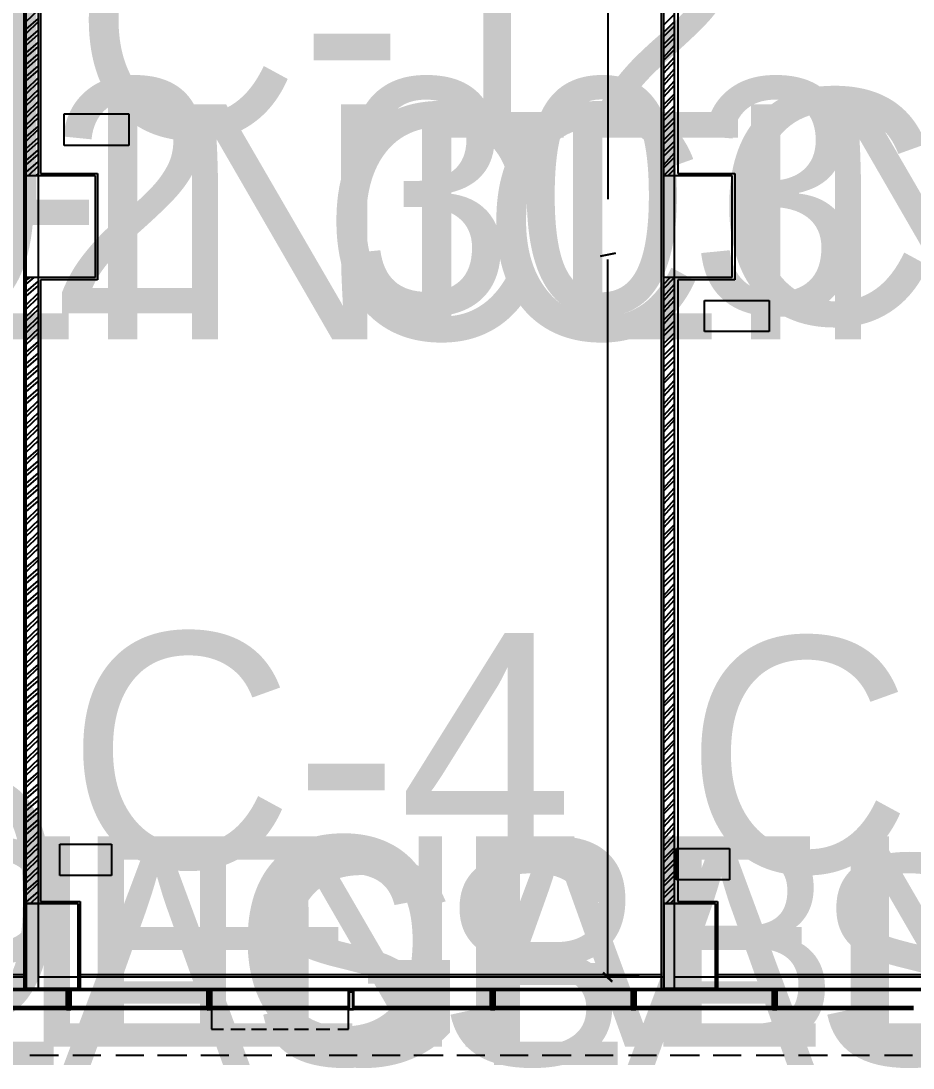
# Model space of a CAD drawing. Header units: feet. Extents: x -4 to 240, y -9 to 130.
# Drawn here: x 77.74 to 104.17, y 15.8 to 46.81 of the extents above; entities that cross this region are included whole.
import ezdxf

# ---------------------------------------------------------------- set-up
doc = ezdxf.new("R2010")
doc.units = ezdxf.units.FT
doc.layers.add('TEXT', color=3, linetype='Continuous')
doc.layers.add('WALLS', color=7, linetype='Continuous')

msp = doc.modelspace()

# ---------------------------------------------------------------- linework, layer by layer
at = {"layer": 'WALLS'}
for p, q in [((77.895, 18.156), (77.895, 62.775)), ((95.12, 62.775), (95.12, 41.531)), ((96.778, 18.156), (96.778, 62.775)), ((77.831, 42.233), (77.831, 60.772)), ((96.715, 42.233), (96.715, 60.772)), ((78.252, 18.156), (78.252, 50.973)), ((78.316, 50.909), (78.316, 42.297)), ((97.097, 18.156), (97.097, 50.973)), ((97.199, 50.909), (97.199, 42.297)), ((77.895, 46.801), (78.252, 47.145)), ((77.895, 46.571), (78.252, 46.89)), ((96.778, 46.699), (97.097, 47.018)), ((77.895, 46.443), (78.252, 46.801)), ((77.895, 46.226), (78.252, 46.545)), ((96.778, 46.482), (97.097, 46.801)), ((96.778, 46.354), (97.097, 46.673)), ((77.895, 46.099), (78.252, 46.418)), ((96.778, 46.124), (97.097, 46.443)), ((96.778, 45.997), (97.097, 46.316)), ((77.895, 45.869), (78.252, 46.188)), ((77.895, 45.742), (78.252, 46.061)), ((96.778, 45.742), (97.097, 46.099)), ((96.778, 45.652), (97.097, 45.971)), ((77.895, 45.525), (78.252, 45.844)), ((77.895, 45.397), (78.252, 45.716)), ((96.778, 45.397), (97.097, 45.742)), ((96.778, 45.27), (97.097, 45.614)), ((77.895, 45.167), (78.252, 45.486)), ((77.895, 45.04), (78.252, 45.359)), ((96.778, 45.04), (97.097, 45.397)), ((77.895, 44.785), (78.252, 45.142)), ((77.895, 44.657), (78.252, 45.014)), ((96.778, 44.912), (97.097, 45.27)), ((96.778, 44.695), (97.097, 45.04)), ((77.895, 44.44), (78.252, 44.785)), ((96.778, 44.568), (97.097, 44.912)), ((77.895, 44.313), (78.252, 44.657)), ((77.895, 44.083), (78.252, 44.44)), ((96.778, 44.338), (97.097, 44.657)), ((96.778, 44.211), (97.097, 44.568)), ((77.895, 43.955), (78.252, 44.313)), ((77.895, 43.738), (78.252, 44.083)), ((79.018, 44.057), (80.931, 44.057)), ((79.018, 43.126), (79.018, 44.057)), ((80.931, 44.057), (80.931, 43.126)), ((96.778, 43.994), (97.097, 44.313)), ((96.778, 43.866), (97.097, 44.185)), ((77.895, 43.611), (78.252, 43.955)), ((96.778, 43.636), (97.097, 43.955)), ((96.778, 43.509), (97.097, 43.828)), ((77.895, 43.381), (78.252, 43.7)), ((77.895, 43.254), (78.252, 43.611)), ((96.778, 43.292), (97.097, 43.611)), ((96.778, 43.164), (97.097, 43.483)), ((77.895, 43.037), (78.252, 43.356)), ((77.895, 42.909), (78.252, 43.228)), ((80.931, 43.126), (79.018, 43.126)), ((96.778, 42.935), (97.097, 43.254)), ((96.778, 42.807), (97.097, 43.126)), ((77.895, 42.679), (78.252, 42.998)), ((77.895, 42.552), (78.252, 42.871)), ((96.778, 42.552), (97.097, 42.909)), ((77.895, 42.335), (78.252, 42.654)), ((77.959, 42.233), (78.252, 42.526)), ((96.778, 42.463), (97.097, 42.781)), ((96.778, 42.233), (97.097, 42.552)), ((77.831, 39.209), (77.831, 42.233)), ((77.895, 39.209), (77.895, 42.233)), ((77.895, 42.233), (79.936, 42.233)), ((77.895, 42.233), (79.936, 42.233)), ((77.895, 39.209), (77.895, 42.233)), ((78.188, 42.233), (78.252, 42.297)), ((78.316, 42.297), (80, 42.297)), ((79.936, 42.233), (79.936, 39.209)), ((79.936, 42.233), (79.936, 39.209)), ((80, 42.297), (80, 39.145)), ((96.715, 39.209), (96.715, 42.233)), ((96.778, 39.209), (96.778, 42.233)), ((96.778, 42.233), (98.794, 42.233)), ((96.778, 42.233), (98.794, 42.233)), ((96.778, 39.209), (96.778, 42.233)), ((96.906, 42.233), (97.097, 42.424)), ((97.199, 42.297), (98.884, 42.297)), ((98.794, 42.233), (98.794, 39.209)), ((98.794, 42.233), (98.794, 39.209)), ((98.884, 42.297), (98.884, 39.145)), ((95.349, 39.936), (94.903, 39.847)), ((94.903, 39.847), (95.349, 39.936)), ((95.12, 18.501), (95.12, 39.745)), ((77.831, 20.67), (77.831, 39.209)), ((77.895, 39.018), (78.124, 39.209)), ((77.895, 39.145), (77.997, 39.209)), ((79.936, 39.209), (77.895, 39.209)), ((79.936, 39.209), (77.895, 39.209)), ((77.895, 38.788), (78.252, 39.107)), ((80, 39.145), (78.316, 39.145)), ((78.316, 39.145), (78.316, 20.734)), ((96.715, 20.67), (96.715, 39.209)), ((96.778, 38.89), (97.097, 39.209)), ((96.778, 39.018), (96.97, 39.209)), ((98.794, 39.209), (96.778, 39.209)), ((98.794, 39.209), (96.778, 39.209)), ((98.884, 39.145), (97.199, 39.145)), ((97.199, 39.145), (97.199, 20.734)), ((77.895, 38.66), (78.252, 38.979)), ((96.778, 38.66), (97.097, 39.018)), ((96.778, 38.533), (97.097, 38.89)), ((77.895, 38.405), (78.252, 38.762)), ((77.895, 38.278), (78.252, 38.635)), ((96.778, 38.316), (97.097, 38.66)), ((96.778, 38.188), (97.097, 38.533)), ((97.99, 38.533), (99.904, 38.533)), ((97.99, 37.614), (97.99, 38.533)), ((99.904, 38.533), (99.904, 37.614)), ((77.895, 38.061), (78.252, 38.405)), ((77.895, 37.933), (78.252, 38.278)), ((96.778, 37.959), (97.097, 38.278)), ((96.778, 37.831), (97.097, 38.188)), ((77.895, 37.703), (78.252, 38.061)), ((77.895, 37.576), (78.252, 37.933)), ((96.778, 37.614), (97.097, 37.933)), ((77.895, 37.359), (78.252, 37.703)), ((77.895, 37.231), (78.252, 37.576)), ((96.778, 37.486), (97.097, 37.805)), ((96.778, 37.257), (97.097, 37.576)), ((99.904, 37.614), (97.99, 37.614)), ((77.895, 37.002), (78.252, 37.321)), ((77.895, 36.874), (78.252, 37.231)), ((96.778, 37.129), (97.097, 37.448)), ((96.778, 36.912), (97.097, 37.231)), ((77.895, 36.657), (78.252, 36.976)), ((96.778, 36.785), (97.097, 37.104)), ((77.895, 36.53), (78.252, 36.848)), ((77.895, 36.3), (78.252, 36.619)), ((96.778, 36.555), (97.097, 36.874)), ((96.778, 36.427), (97.097, 36.746)), ((77.895, 36.172), (78.252, 36.491)), ((96.778, 36.172), (97.097, 36.53)), ((96.778, 36.083), (97.097, 36.402)), ((77.895, 35.955), (78.252, 36.274)), ((77.895, 35.828), (78.252, 36.147)), ((96.778, 35.828), (97.097, 36.172)), ((96.778, 35.7), (97.097, 36.045)), ((77.895, 35.598), (78.252, 35.917)), ((77.895, 35.47), (78.252, 35.789)), ((96.778, 35.47), (97.097, 35.828)), ((96.778, 35.343), (97.097, 35.7)), ((77.895, 35.215), (78.252, 35.573)), ((77.895, 35.088), (78.252, 35.445)), ((96.778, 35.126), (97.097, 35.47)), ((77.895, 34.871), (78.252, 35.215)), ((77.895, 34.743), (78.252, 35.088)), ((96.778, 34.998), (97.097, 35.343)), ((96.778, 34.769), (97.097, 35.088)), ((77.895, 34.514), (78.252, 34.871)), ((77.895, 34.386), (78.252, 34.743)), ((96.778, 34.641), (97.097, 34.998)), ((96.778, 34.424), (97.097, 34.743)), ((77.895, 34.169), (78.252, 34.514)), ((96.778, 34.297), (97.097, 34.616)), ((77.895, 34.041), (78.252, 34.386)), ((77.895, 33.812), (78.252, 34.131)), ((96.778, 34.067), (97.097, 34.386)), ((96.778, 33.939), (97.097, 34.258)), ((77.895, 33.684), (78.252, 34.041)), ((96.778, 33.722), (97.097, 34.041)), ((96.778, 33.595), (97.097, 33.914)), ((77.895, 33.467), (78.252, 33.786)), ((77.895, 33.34), (78.252, 33.659)), ((96.778, 33.365), (97.097, 33.684)), ((96.778, 33.238), (97.097, 33.557)), ((77.895, 33.11), (78.252, 33.429)), ((77.895, 32.982), (78.252, 33.301)), ((96.778, 32.982), (97.097, 33.34)), ((96.778, 32.893), (97.097, 33.212)), ((77.895, 32.766), (78.252, 33.085)), ((77.895, 32.638), (78.252, 32.957)), ((96.778, 32.638), (97.097, 32.982)), ((77.895, 32.408), (78.252, 32.727)), ((77.895, 32.281), (78.252, 32.6)), ((96.778, 32.51), (97.097, 32.855)), ((96.778, 32.281), (97.097, 32.638)), ((77.895, 32.026), (78.252, 32.383)), ((96.778, 32.153), (97.097, 32.51)), ((96.778, 31.936), (97.097, 32.281)), ((77.895, 31.898), (78.252, 32.255)), ((77.895, 31.681), (78.252, 32.026)), ((96.778, 31.809), (97.097, 32.153)), ((77.895, 31.553), (78.252, 31.898)), ((77.895, 31.324), (78.252, 31.681)), ((96.778, 31.579), (97.097, 31.898)), ((96.778, 31.451), (97.097, 31.809)), ((77.895, 31.196), (78.252, 31.553)), ((96.778, 31.234), (97.097, 31.553)), ((96.778, 31.107), (97.097, 31.426)), ((77.895, 30.979), (78.252, 31.324)), ((77.895, 30.852), (78.252, 31.196)), ((96.778, 30.877), (97.097, 31.196)), ((96.778, 30.75), (97.097, 31.069)), ((77.895, 30.622), (78.252, 30.941)), ((77.895, 30.494), (78.252, 30.852)), ((96.778, 30.533), (97.097, 30.852)), ((96.778, 30.405), (97.097, 30.724)), ((77.895, 30.278), (78.252, 30.596)), ((77.895, 30.15), (78.252, 30.469)), ((96.778, 30.175), (97.097, 30.494)), ((77.895, 29.92), (78.252, 30.239)), ((77.895, 29.793), (78.252, 30.112)), ((96.778, 30.048), (97.097, 30.367)), ((96.778, 29.793), (97.097, 30.15)), ((77.895, 29.576), (78.252, 29.895)), ((96.778, 29.703), (97.097, 30.022)), ((96.778, 29.448), (97.097, 29.793)), ((77.895, 29.448), (78.252, 29.767)), ((77.895, 29.219), (78.252, 29.537)), ((96.778, 29.321), (97.097, 29.665)), ((77.895, 29.091), (78.252, 29.41)), ((77.895, 28.836), (78.252, 29.193)), ((96.778, 29.091), (97.097, 29.448)), ((96.778, 28.963), (97.097, 29.321)), ((77.895, 28.708), (78.252, 29.065)), ((96.778, 28.746), (97.097, 29.091)), ((96.778, 28.619), (97.097, 28.963)), ((77.895, 28.491), (78.252, 28.836)), ((77.895, 28.364), (78.252, 28.708)), ((96.778, 28.389), (97.097, 28.708)), ((96.778, 28.262), (97.097, 28.619)), ((77.895, 28.134), (78.252, 28.491)), ((77.895, 28.006), (78.252, 28.364)), ((96.778, 28.045), (97.097, 28.364)), ((96.778, 27.917), (97.097, 28.236)), ((77.895, 27.789), (78.252, 28.134)), ((77.895, 27.662), (78.252, 28.006)), ((96.778, 27.687), (97.097, 28.006)), ((77.895, 27.432), (78.252, 27.751)), ((77.895, 27.305), (78.252, 27.662)), ((96.778, 27.56), (97.097, 27.879)), ((96.778, 27.343), (97.097, 27.662)), ((77.895, 27.088), (78.252, 27.407)), ((96.778, 27.215), (97.097, 27.534)), ((96.778, 26.986), (97.097, 27.305)), ((77.895, 26.96), (78.252, 27.279)), ((77.895, 26.73), (78.252, 27.049)), ((96.778, 26.858), (97.097, 27.177)), ((77.895, 26.603), (78.252, 26.922)), ((77.895, 26.386), (78.252, 26.705)), ((96.778, 26.603), (97.097, 26.96)), ((96.778, 26.514), (97.097, 26.833)), ((77.895, 26.258), (78.252, 26.577)), ((96.778, 26.258), (97.097, 26.603)), ((96.778, 26.131), (97.097, 26.475)), ((77.895, 26.029), (78.252, 26.348)), ((77.895, 25.901), (78.252, 26.22)), ((96.778, 25.901), (97.097, 26.258)), ((96.778, 25.774), (97.097, 26.131)), ((77.895, 25.646), (78.252, 26.003)), ((77.895, 25.518), (78.252, 25.876)), ((96.778, 25.557), (97.097, 25.901)), ((96.778, 25.429), (97.097, 25.774)), ((77.895, 25.301), (78.252, 25.646)), ((77.895, 25.174), (78.252, 25.518)), ((96.778, 25.199), (97.097, 25.518)), ((77.895, 24.944), (78.252, 25.301)), ((77.895, 24.817), (78.252, 25.174)), ((96.778, 25.072), (97.097, 25.429)), ((96.778, 24.855), (97.097, 25.174)), ((77.895, 24.6), (78.252, 24.944)), ((77.895, 24.472), (78.252, 24.817)), ((96.778, 24.727), (97.097, 25.046)), ((96.778, 24.498), (97.097, 24.817)), ((77.895, 24.242), (78.252, 24.561)), ((96.778, 24.37), (97.097, 24.689)), ((77.895, 24.115), (78.252, 24.472)), ((77.895, 23.898), (78.252, 24.217)), ((96.778, 24.153), (97.097, 24.472)), ((96.778, 24.026), (97.097, 24.344)), ((77.895, 23.77), (78.252, 24.089)), ((96.778, 23.796), (97.097, 24.115)), ((96.778, 23.668), (97.097, 23.987)), ((77.895, 23.541), (78.252, 23.86)), ((77.895, 23.413), (78.252, 23.732)), ((96.778, 23.413), (97.097, 23.77)), ((96.778, 23.324), (97.097, 23.643)), ((77.895, 23.196), (78.252, 23.515)), ((77.895, 23.069), (78.252, 23.388)), ((96.778, 23.069), (97.097, 23.413)), ((96.778, 22.941), (97.097, 23.285)), ((77.895, 22.839), (78.252, 23.158)), ((77.895, 22.711), (78.252, 23.03)), ((96.778, 22.711), (97.097, 23.069)), ((77.895, 22.456), (78.252, 22.813)), ((77.895, 22.329), (78.252, 22.686)), ((96.778, 22.584), (97.097, 22.941)), ((96.778, 22.367), (97.097, 22.711)), ((77.895, 22.112), (78.252, 22.456)), ((78.89, 22.431), (80.421, 22.431)), ((78.89, 21.499), (78.89, 22.431)), ((80.421, 22.431), (80.421, 21.499)), ((96.778, 22.239), (97.097, 22.584)), ((77.895, 21.984), (78.252, 22.329)), ((77.895, 21.754), (78.252, 22.112)), ((96.778, 22.01), (97.097, 22.329)), ((96.778, 21.882), (97.097, 22.239)), ((97.161, 22.303), (98.73, 22.303)), ((97.161, 21.372), (97.161, 22.303)), ((98.73, 22.303), (98.73, 21.372)), ((77.895, 21.627), (78.252, 21.984)), ((77.895, 21.41), (78.252, 21.754)), ((96.778, 21.665), (97.097, 21.984)), ((96.778, 21.537), (97.097, 21.856)), ((77.895, 21.282), (78.252, 21.627)), ((80.421, 21.499), (78.89, 21.499)), ((96.778, 21.308), (97.097, 21.627)), ((96.778, 21.18), (97.097, 21.499)), ((77.895, 21.053), (78.252, 21.372)), ((77.895, 20.925), (78.252, 21.282)), ((96.778, 20.963), (97.097, 21.282)), ((96.778, 20.836), (97.097, 21.155)), ((98.73, 21.372), (97.161, 21.372)), ((77.895, 20.708), (78.252, 21.027)), ((78.022, 20.67), (78.252, 20.9)), ((96.842, 20.67), (97.097, 20.925)), ((96.97, 20.67), (97.097, 20.797)), ((77.831, 18.093), (77.831, 20.67)), ((79.426, 20.67), (77.895, 20.67)), ((77.895, 20.67), (77.895, 18.156)), ((77.895, 20.67), (79.426, 20.67)), ((77.895, 18.156), (77.895, 20.67)), ((78.252, 20.67), (78.252, 20.67)), ((78.316, 20.734), (79.49, 20.734)), ((79.426, 18.156), (79.426, 20.67)), ((79.426, 20.67), (79.426, 18.156)), ((79.49, 20.734), (79.49, 18.093)), ((96.715, 18.093), (96.715, 20.67)), ((98.309, 20.67), (96.778, 20.67)), ((96.778, 20.67), (96.778, 18.156)), ((96.778, 20.67), (98.309, 20.67)), ((96.778, 18.156), (96.778, 20.67)), ((97.199, 20.734), (98.373, 20.734)), ((98.309, 18.156), (98.309, 20.67)), ((98.309, 20.67), (98.309, 18.156)), ((98.373, 20.734), (98.373, 18.093)), ((94.992, 18.628), (95.247, 18.373)), ((95.247, 18.373), (94.992, 18.628)), ((62.839, 18.501), (77.895, 18.501)), ((62.903, 18.565), (77.831, 18.565)), ((78.252, 18.501), (96.778, 18.501)), ((79.49, 18.565), (96.715, 18.565)), ((94.967, 18.603), (95.222, 18.373)), ((96.051, 18.501), (95.12, 18.501)), ((95.12, 18.501), (95.12, 18.501)), ((95.222, 18.373), (95.247, 18.373)), ((96.051, 18.501), (96.051, 18.501)), ((97.097, 18.501), (112.191, 18.501)), ((98.373, 18.565), (112.191, 18.565)), ((77.895, 18.093), (62.456, 18.093)), ((62.839, 18.156), (77.895, 18.156)), ((77.895, 18.156), (78.252, 18.156)), ((77.895, 18.156), (79.426, 18.156)), ((79.426, 18.156), (77.895, 18.156)), ((78.252, 18.093), (77.895, 18.093)), ((78.252, 18.156), (96.778, 18.156)), ((79.426, 18.093), (78.252, 18.093)), ((79.081, 17.518), (79.081, 18.093)), ((79.081, 18.093), (79.107, 18.054)), ((79.081, 18.093), (79.209, 18.093)), ((79.081, 17.518), (79.081, 18.093)), ((79.081, 18.093), (79.209, 18.093)), ((79.081, 18.054), (79.081, 18.054)), ((79.107, 17.518), (79.107, 18.093)), ((79.107, 18.093), (79.209, 18.093)), ((79.107, 18.054), (79.107, 17.544)), ((79.171, 18.054), (79.107, 18.054)), ((79.107, 17.544), (79.107, 18.054)), ((79.107, 18.054), (79.171, 18.054)), ((79.209, 18.093), (79.171, 18.054)), ((79.171, 17.544), (79.171, 18.054)), ((79.171, 18.054), (79.171, 17.544)), ((79.171, 18.054), (79.171, 18.054)), ((79.209, 18.093), (79.209, 17.518)), ((79.209, 18.093), (79.209, 17.518)), ((79.209, 18.093), (79.209, 17.518)), ((96.778, 18.093), (79.426, 18.093)), ((83.254, 17.518), (83.254, 18.093)), ((83.254, 18.093), (83.292, 18.054)), ((83.254, 18.093), (83.381, 18.093)), ((83.254, 17.518), (83.254, 18.093)), ((83.254, 18.093), (83.381, 18.093)), ((83.254, 18.054), (83.254, 18.054)), ((83.292, 17.518), (83.292, 18.093)), ((83.292, 18.093), (83.381, 18.093)), ((83.292, 18.054), (83.292, 17.544)), ((83.356, 18.054), (83.292, 18.054)), ((83.292, 17.544), (83.292, 18.054)), ((83.292, 18.054), (83.356, 18.054)), ((83.381, 18.093), (83.356, 18.054)), ((83.356, 17.544), (83.356, 18.054)), ((83.356, 18.054), (83.356, 17.544)), ((83.356, 18.054), (83.356, 18.054)), ((83.381, 18.093), (83.381, 17.518)), ((83.381, 18.093), (83.381, 17.518)), ((83.381, 18.093), (83.381, 17.518)), ((87.439, 17.518), (87.439, 18.093)), ((87.439, 18.093), (87.464, 18.054)), ((87.439, 18.093), (87.592, 18.093)), ((87.439, 17.518), (87.439, 18.093)), ((87.439, 18.093), (87.592, 18.093)), ((87.439, 18.054), (87.439, 18.054)), ((87.464, 17.518), (87.464, 18.093)), ((87.464, 18.093), (87.566, 18.093)), ((87.464, 18.054), (87.464, 17.544)), ((87.566, 18.054), (87.464, 18.054)), ((87.464, 17.544), (87.464, 18.054)), ((87.464, 18.054), (87.566, 18.054)), ((87.566, 18.093), (87.566, 17.518)), ((87.592, 18.093), (87.566, 18.054)), ((87.566, 17.544), (87.566, 18.054)), ((87.566, 18.054), (87.566, 17.544)), ((87.566, 18.054), (87.566, 18.054)), ((87.592, 18.093), (87.592, 17.518)), ((87.592, 18.093), (87.592, 17.518)), ((91.649, 17.518), (91.649, 18.093)), ((91.649, 18.093), (91.738, 18.093)), ((91.649, 17.518), (91.649, 18.093)), ((91.649, 18.093), (91.675, 18.054)), ((91.649, 18.093), (91.777, 18.093)), ((91.649, 17.518), (91.649, 18.093)), ((91.649, 18.093), (91.777, 18.093)), ((91.649, 18.054), (91.649, 18.054)), ((91.675, 18.054), (91.675, 17.544)), ((91.738, 18.054), (91.675, 18.054)), ((91.675, 17.544), (91.675, 18.054)), ((91.675, 18.054), (91.738, 18.054)), ((91.738, 18.093), (91.738, 17.518)), ((91.777, 18.093), (91.738, 18.054)), ((91.738, 17.544), (91.738, 18.054)), ((91.738, 18.054), (91.738, 17.544)), ((91.738, 18.054), (91.738, 18.054)), ((91.777, 18.093), (91.777, 17.518)), ((91.777, 18.093), (91.777, 17.518)), ((95.821, 17.518), (95.821, 18.093)), ((95.821, 18.093), (95.923, 18.093)), ((95.821, 17.518), (95.821, 18.093)), ((95.821, 18.093), (95.86, 18.054)), ((95.821, 18.093), (95.949, 18.093)), ((95.821, 17.518), (95.821, 18.093)), ((95.821, 18.093), (95.949, 18.093)), ((95.821, 18.054), (95.821, 18.054)), ((95.86, 18.054), (95.86, 17.544)), ((95.923, 18.054), (95.86, 18.054)), ((95.86, 17.544), (95.86, 18.054)), ((95.86, 18.054), (95.923, 18.054)), ((95.923, 18.093), (95.923, 17.518)), ((95.949, 18.093), (95.923, 18.054)), ((95.923, 17.544), (95.923, 18.054)), ((95.923, 18.054), (95.923, 17.544)), ((95.923, 18.054), (95.923, 18.054)), ((95.949, 18.093), (95.949, 17.518)), ((95.949, 18.093), (95.949, 17.518)), ((96.778, 18.156), (97.097, 18.156)), ((96.778, 18.156), (98.309, 18.156)), ((98.309, 18.156), (96.778, 18.156)), ((97.097, 18.093), (96.778, 18.093)), ((97.097, 18.156), (112.191, 18.156)), ((98.309, 18.093), (97.097, 18.093)), ((112.574, 18.093), (98.309, 18.093)), ((100.006, 17.518), (100.006, 18.093)), ((100.006, 18.093), (100.134, 18.093)), ((100.006, 17.518), (100.006, 18.093)), ((100.006, 18.093), (100.032, 18.054)), ((100.006, 18.093), (100.134, 18.093)), ((100.006, 17.518), (100.006, 18.093)), ((100.006, 18.093), (100.134, 18.093)), ((100.006, 18.054), (100.006, 18.054)), ((100.032, 18.054), (100.032, 17.544)), ((100.096, 18.054), (100.032, 18.054)), ((100.032, 17.544), (100.032, 18.054)), ((100.032, 18.054), (100.096, 18.054)), ((100.134, 18.093), (100.096, 18.054)), ((100.096, 17.544), (100.096, 18.054)), ((100.096, 18.054), (100.096, 17.544)), ((100.096, 18.054), (100.096, 18.054)), ((100.134, 18.093), (100.134, 17.518)), ((100.134, 18.093), (100.134, 17.518)), ((100.134, 18.093), (100.134, 17.518)), ((79.081, 17.608), (75.024, 17.608)), ((75.024, 17.582), (79.081, 17.582)), ((75.024, 17.544), (79.081, 17.544)), ((79.081, 17.544), (79.081, 17.608)), ((79.081, 17.518), (79.107, 17.544)), ((79.209, 17.518), (79.081, 17.518)), ((79.209, 17.518), (79.081, 17.518)), ((79.081, 17.518), (79.081, 17.518)), ((79.107, 17.544), (79.171, 17.544)), ((79.171, 17.544), (79.107, 17.544)), ((79.209, 17.518), (79.107, 17.518)), ((79.209, 17.518), (79.171, 17.544)), ((79.171, 17.518), (79.171, 17.518)), ((83.254, 17.608), (79.209, 17.608)), ((79.209, 17.582), (83.254, 17.582)), ((79.209, 17.544), (83.254, 17.544)), ((83.254, 17.544), (83.254, 17.608)), ((83.254, 17.518), (83.292, 17.544)), ((83.381, 17.518), (83.254, 17.518)), ((83.381, 17.518), (83.254, 17.518)), ((83.254, 17.518), (83.254, 17.518)), ((83.292, 17.544), (83.356, 17.544)), ((83.356, 17.544), (83.292, 17.544)), ((83.381, 17.518), (83.292, 17.518)), ((83.381, 17.518), (83.356, 17.544)), ((83.356, 17.518), (83.356, 17.518)), ((87.439, 17.608), (83.381, 17.608)), ((83.381, 17.582), (87.439, 17.582)), ((83.381, 17.544), (87.439, 17.544)), ((83.381, 17.518), (83.381, 16.944)), ((87.439, 17.544), (87.439, 17.608)), ((87.439, 17.518), (87.464, 17.544)), ((87.592, 17.518), (87.439, 17.518)), ((87.592, 17.518), (87.439, 17.518)), ((87.439, 17.518), (87.439, 17.518)), ((87.439, 16.944), (87.439, 17.518)), ((87.464, 17.544), (87.566, 17.544)), ((87.566, 17.544), (87.464, 17.544)), ((87.566, 17.518), (87.464, 17.518)), ((87.592, 17.518), (87.566, 17.544)), ((87.566, 17.518), (87.566, 17.518)), ((91.649, 17.608), (87.592, 17.608)), ((87.592, 17.582), (91.649, 17.582)), ((87.592, 17.544), (91.649, 17.544)), ((91.649, 17.544), (91.649, 17.608)), ((91.649, 17.518), (91.675, 17.544)), ((91.738, 17.518), (91.649, 17.518)), ((91.777, 17.518), (91.649, 17.518)), ((91.777, 17.518), (91.649, 17.518)), ((91.649, 17.518), (91.649, 17.518)), ((91.675, 17.544), (91.738, 17.544)), ((91.738, 17.544), (91.675, 17.544)), ((91.777, 17.518), (91.738, 17.544)), ((91.738, 17.518), (91.738, 17.518)), ((95.821, 17.608), (91.777, 17.608)), ((91.777, 17.582), (95.821, 17.582)), ((91.777, 17.544), (95.821, 17.544)), ((95.821, 17.544), (95.821, 17.608)), ((95.821, 17.518), (95.86, 17.544)), ((95.923, 17.518), (95.821, 17.518)), ((95.949, 17.518), (95.821, 17.518)), ((95.949, 17.518), (95.821, 17.518)), ((95.821, 17.518), (95.821, 17.518)), ((95.86, 17.544), (95.923, 17.544)), ((95.923, 17.544), (95.86, 17.544)), ((95.949, 17.518), (95.923, 17.544)), ((95.923, 17.518), (95.923, 17.518)), ((100.006, 17.608), (95.949, 17.608)), ((95.949, 17.582), (100.006, 17.582)), ((95.949, 17.544), (100.006, 17.544)), ((100.006, 17.544), (100.006, 17.608)), ((100.006, 17.518), (100.032, 17.544)), ((100.134, 17.518), (100.006, 17.518)), ((100.134, 17.518), (100.006, 17.518)), ((100.134, 17.518), (100.006, 17.518)), ((100.006, 17.518), (100.006, 17.518)), ((100.032, 17.544), (100.096, 17.544)), ((100.096, 17.544), (100.032, 17.544)), ((100.134, 17.518), (100.096, 17.544)), ((100.096, 17.518), (100.096, 17.518)), ((104.179, 17.608), (100.134, 17.608)), ((100.134, 17.582), (104.179, 17.582)), ((100.134, 17.544), (104.179, 17.544)), ((83.381, 16.944), (83.738, 16.944)), ((83.955, 16.944), (84.376, 16.944)), ((84.568, 16.944), (85.014, 16.944)), ((85.206, 16.944), (85.652, 16.944)), ((85.844, 16.944), (86.252, 16.944)), ((86.482, 16.944), (86.89, 16.944)), ((87.12, 16.944), (87.439, 16.944)), ((77.997, 16.179), (78.852, 16.179)), ((79.273, 16.179), (80.102, 16.179)), ((80.549, 16.179), (81.378, 16.179)), ((81.786, 16.179), (82.654, 16.179)), ((83.062, 16.179), (83.892, 16.179)), ((84.338, 16.179), (85.167, 16.179)), ((85.589, 16.179), (86.443, 16.179)), ((86.864, 16.179), (87.694, 16.179)), ((88.14, 16.179), (88.97, 16.179)), ((89.378, 16.179), (90.246, 16.179)), ((90.654, 16.179), (91.483, 16.179)), ((91.93, 16.179), (92.759, 16.179)), ((93.18, 16.179), (94.035, 16.179)), ((94.456, 16.179), (95.285, 16.179)), ((95.732, 16.179), (96.561, 16.179)), ((96.97, 16.179), (97.837, 16.179)), ((98.246, 16.179), (99.075, 16.179)), ((99.522, 16.179), (100.351, 16.179)), ((100.772, 16.179), (101.627, 16.179)), ((102.048, 16.179), (102.877, 16.179)), ((103.324, 16.179), (104.153, 16.179))]:
    msp.add_line(p, q, dxfattribs=at)

# ---------------------------------------------------------------- texts
at = {"layer": 'TEXT'}
for s, height, p in [('C-12', 6.9589, (79.273, 43.356)), ('C-11', 6.9589, (60.032, 40.766)), ('302', 6.9589, (68.134, 38.15)), ('303', 6.9589, (87.183, 38.15)), ('C-13', 6.9589, (98.246, 37.831)), ('CLINIC', 6.9589, (67.56, 37.384)), ('CLINIC', 6.9589, (86.609, 37.384)), ('C-4', 6.9589, (79.107, 21.729)), ('C-5', 6.9589, (97.416, 21.601)), ('2300', 7.1196, (57.837, 17.225)), ('OPENABLE ', 6.2239, (43.037, 16.434)), ('OPENABLE ', 6.2239, (67.305, 16.434)), ('OPENABLE ', 6.2239, (84.057, 16.434)), ('GLASS', 6.2239, (67.879, 15.885)), ('GLASS', 6.2239, (84.593, 15.885))]:
    msp.add_text(s, height=height, dxfattribs=at).set_placement(p)

doc.saveas('drawing.dxf')
